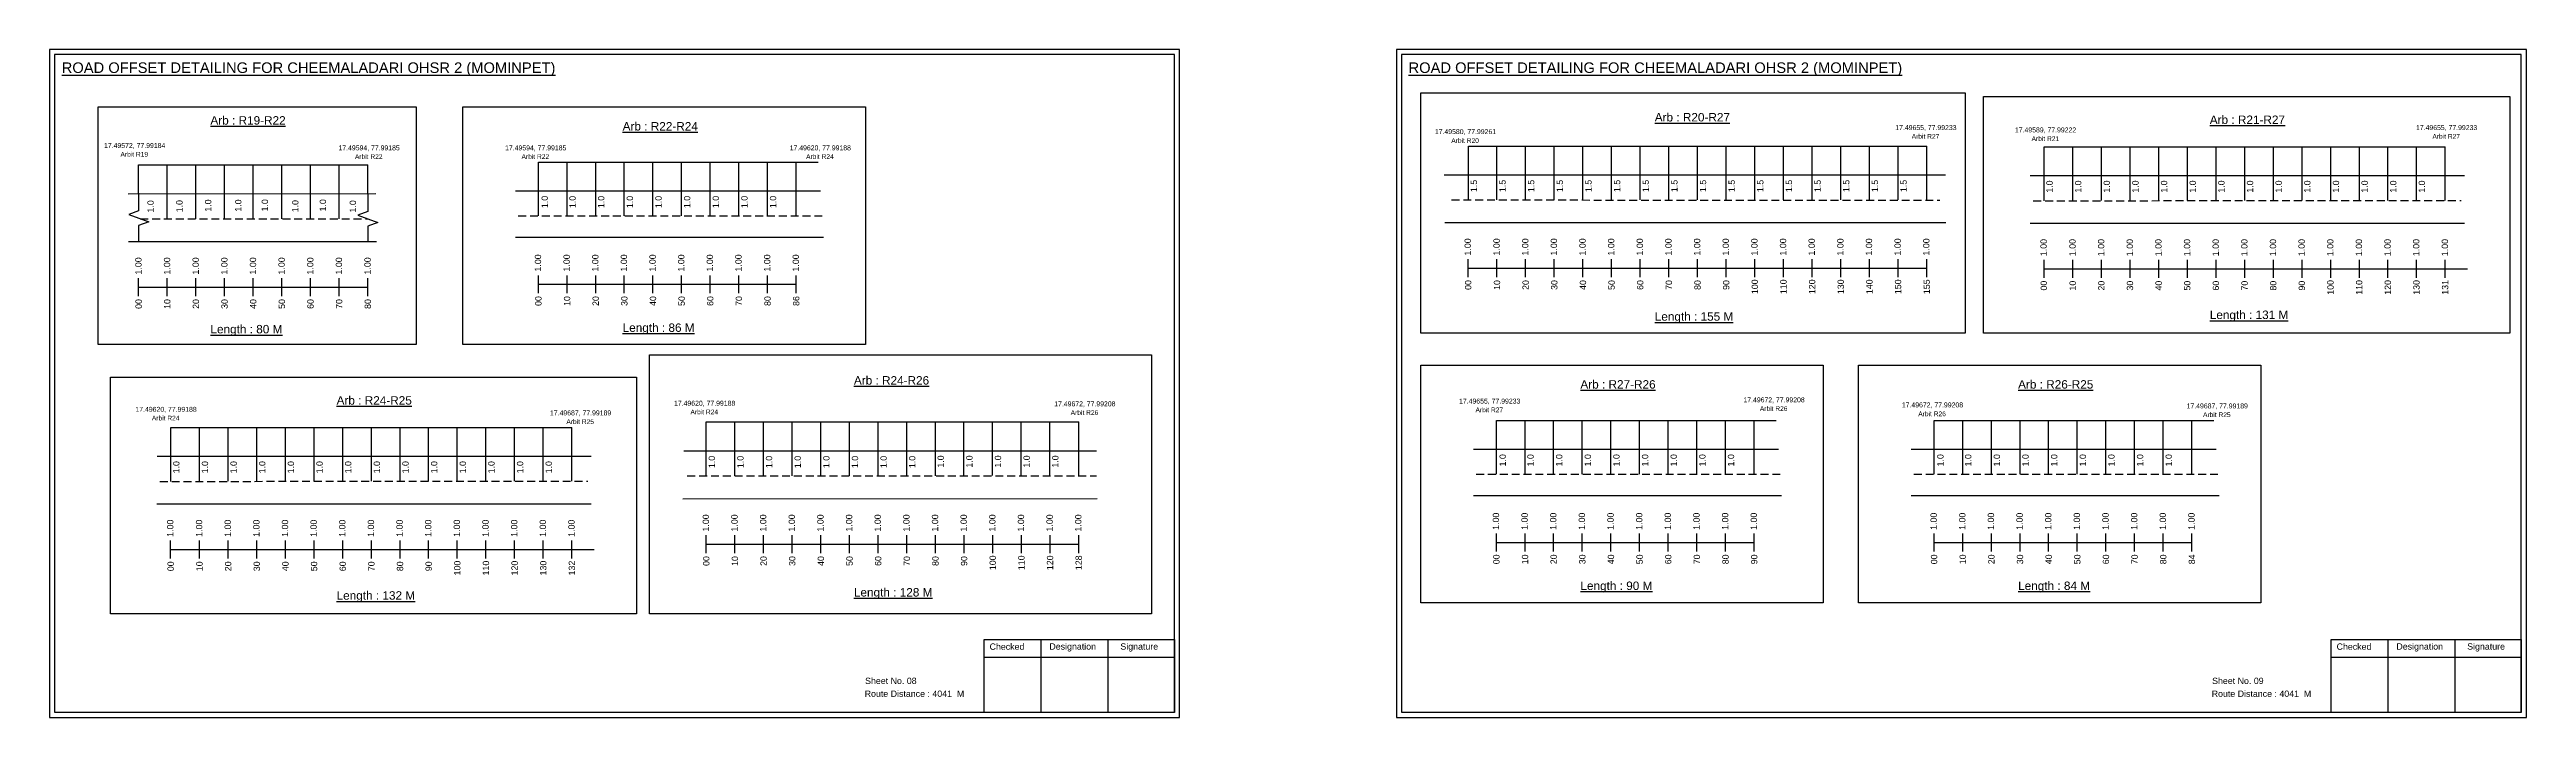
# Model space of a CAD drawing. Header units: inches. Extents: x 1943 to 8965, y 112 to 3168.
# Drawn here: x 7126 to 8301, y 115 to 432 of the extents above; entities that cross this region are included whole.
import ezdxf

# ---------------------------------------------------------------- set-up
doc = ezdxf.new("R2010")
doc.units = ezdxf.units.IN
doc.header["$MEASUREMENT"] = 0
doc.linetypes.add('DASHED2', pattern=[0.375, 0.25, -0.125])
for name, color, linetype in [('PDF_Geometry', 7, 'Continuous'), ('PDF_Text', 5, 'Continuous'), ('pipe', 5, 'Continuous')]:
    doc.layers.add(name, color=color, linetype=linetype)
doc.styles.add('PDF Arial', font='arial.ttf')
doc.styles.get("Standard").update_dxf_attribs({"font": 'arial.ttf'})

msp = doc.modelspace()

# ---------------------------------------------------------------- linework, layer by layer
at = {"color": 5}
for p, q in [((7167.8, 376.9), (7276.6, 376.9)), ((7357.6, 378.2), (7490.4, 378.2)), ((7799.1, 385.8), (8016.7, 385.8)), ((8072.5, 385.5), (8262.9, 385.5)), ((7183.1, 252.4), (7373.5, 252.4)), ((7437.3, 255), (7614.1, 255)), ((7812.4, 255.7), (7945.2, 255.7)), ((8020.2, 255.7), (8153, 255.7))]:
    msp.add_line(p, q, dxfattribs=at)
for p, q in [((7167.8, 363.2), (7167.8, 376.9)), ((7181.4, 351.3), (7181.4, 376.9)), ((7195, 351.3), (7195, 376.9)), ((7208.6, 351.3), (7208.6, 376.9)), ((7222.2, 351.3), (7222.2, 376.9)), ((7235.8, 351.3), (7235.8, 376.9)), ((7249.4, 351.3), (7249.4, 376.9)), ((7263, 351.3), (7263, 376.9)), ((7276.6, 363.2), (7276.6, 376.9)), ((7357.6, 352.7), (7357.6, 378.2)), ((7371.2, 352.7), (7371.2, 378.2)), ((7384.8, 352.7), (7384.8, 378.2)), ((7398.4, 352.7), (7398.4, 378.2)), ((7412, 352.7), (7412, 378.2)), ((7425.6, 352.7), (7425.6, 378.2)), ((7439.2, 352.7), (7439.2, 378.2)), ((7452.8, 352.7), (7452.8, 378.2)), ((7466.4, 352.7), (7466.4, 378.2)), ((7480, 352.7), (7480, 378.2)), ((7799.1, 360.3), (7799.1, 385.8)), ((7812.7, 360.3), (7812.7, 385.8)), ((7826.3, 360.3), (7826.3, 385.8)), ((7839.9, 360.3), (7839.9, 385.8)), ((7853.5, 360.3), (7853.5, 385.8)), ((7867.1, 360.3), (7867.1, 385.8)), ((7880.7, 360.3), (7880.7, 385.8)), ((7894.3, 360.3), (7894.3, 385.8)), ((7907.9, 360.3), (7907.9, 385.8)), ((7921.5, 360.3), (7921.5, 385.8)), ((7935.1, 360.3), (7935.1, 385.8)), ((7948.7, 360.3), (7948.7, 385.8)), ((7962.3, 360.3), (7962.3, 385.8)), ((7975.9, 360.3), (7975.9, 385.8)), ((7989.5, 360.3), (7989.5, 385.8)), ((8003.1, 360.3), (8003.1, 385.8)), ((8016.7, 360.3), (8016.7, 385.8)), ((8072.5, 359.9), (8072.5, 385.5)), ((8086.1, 360), (8086.1, 385.5)), ((8099.7, 360), (8099.7, 385.5)), ((8113.3, 360), (8113.3, 385.5)), ((8126.9, 360), (8126.9, 385.5)), ((8140.5, 360), (8140.5, 385.5)), ((8154.1, 360), (8154.1, 385.5)), ((8167.7, 360), (8167.7, 385.5)), ((8181.3, 360), (8181.3, 385.5)), ((8194.9, 360), (8194.9, 385.5)), ((8208.5, 360), (8208.5, 385.5)), ((8222.1, 360), (8222.1, 385.5)), ((8235.7, 360), (8235.7, 385.5)), ((8249.3, 360), (8249.3, 385.5)), ((8262.9, 360), (8262.9, 385.5)), ((7346.7, 364.6), (7491.5, 364.6)), ((7787.6, 372.2), (8025.6, 372.2)), ((8065.9, 371.9), (8272, 371.9)), ((7162.8, 363.2), (7280.5, 363.3)), ((7492.9, 342.4), (7346.7, 342.4)), ((7787.9, 349.5), (8025.8, 349.5)), ((8065.8, 349.3), (8272, 349.2)), ((7163, 340.5), (7280.8, 340.5)), ((7183.1, 226.8), (7183.1, 252.4)), ((7196.7, 226.9), (7196.7, 252.4)), ((7210.3, 226.9), (7210.3, 252.4)), ((7223.9, 226.9), (7223.9, 252.4)), ((7237.5, 226.9), (7237.5, 252.4)), ((7251.1, 226.9), (7251.1, 252.4)), ((7264.7, 226.9), (7264.7, 252.4)), ((7278.3, 226.9), (7278.3, 252.4)), ((7291.9, 226.9), (7291.9, 252.4)), ((7305.5, 226.9), (7305.5, 252.4)), ((7319.1, 226.9), (7319.1, 252.4)), ((7332.7, 226.9), (7332.7, 252.4)), ((7346.3, 226.9), (7346.3, 252.4)), ((7359.9, 226.9), (7359.9, 252.4)), ((7373.5, 226.9), (7373.5, 252.4)), ((7437.3, 229.4), (7437.3, 255)), ((7450.9, 229.4), (7450.9, 255)), ((7464.5, 229.4), (7464.5, 255)), ((7478.1, 229.4), (7478.1, 255)), ((7491.7, 229.4), (7491.7, 255)), ((7505.3, 229.4), (7505.3, 255)), ((7518.9, 229.4), (7518.9, 255)), ((7532.5, 229.4), (7532.5, 255)), ((7546.1, 229.4), (7546.1, 255)), ((7559.6, 229.6), (7559.6, 255.1)), ((7573.2, 229.6), (7573.2, 255.1)), ((7586.8, 229.6), (7586.8, 255.1)), ((7600.4, 229.6), (7600.4, 255.1)), ((7614.1, 229.4), (7614.1, 255)), ((7812.4, 230.2), (7812.4, 255.7)), ((7826, 230.2), (7826, 255.7)), ((7839.6, 230.2), (7839.6, 255.7)), ((7853.2, 230.2), (7853.2, 255.7)), ((7866.8, 230.2), (7866.8, 255.7)), ((7880.4, 230.2), (7880.4, 255.7)), ((7894, 230.2), (7894, 255.7)), ((7907.6, 230.2), (7907.6, 255.7)), ((7921.2, 230.2), (7921.2, 255.7)), ((7934.8, 230.2), (7934.8, 255.7)), ((8020.2, 230.2), (8020.2, 255.7)), ((8033.8, 230.2), (8033.8, 255.7)), ((8047.4, 230.2), (8047.4, 255.7)), ((8061, 230.2), (8061, 255.7)), ((8074.6, 230.2), (8074.6, 255.7)), ((8088.2, 230.2), (8088.2, 255.7)), ((8101.8, 230.2), (8101.8, 255.7)), ((8115.4, 230.2), (8115.4, 255.7)), ((8129, 230.2), (8129, 255.7)), ((8142.6, 230.2), (8142.6, 255.7)), ((7176.6, 238.8), (7382.7, 238.8)), ((7426.6, 241.3), (7622.5, 241.3)), ((7801.5, 242.1), (7946.3, 242.1)), ((8009.3, 242.1), (8154.1, 242.1)), ((7176.5, 216.2), (7382.6, 216.1)), ((7426.1, 218.6), (7622.9, 218.7)), ((7947.7, 219.9), (7801.5, 219.9)), ((8155.5, 219.9), (8009.3, 219.9))]:
    msp.add_line(p, q)
at = {"linetype": 'DASHED2', "ltscale": 15}
for p, q in [((7791.1, 360.3), (8022.9, 360.1)), ((8067.3, 359.9), (8270.5, 360)), ((7168.6, 351.3), (7276.6, 351.3)), ((7348, 352.7), (7492.4, 352.7)), ((7177.9, 226.8), (7381.1, 226.9)), ((7428.3, 229.4), (7622.6, 229.4)), ((7802.8, 230.2), (7947.1, 230.2)), ((8010.6, 230.2), (8154.9, 230.2))]:
    msp.add_line(p, q, dxfattribs=at)
at = {"color": 217, "true_color": 0x93278f}
for p, q in [((7799, 323.6), (7799, 332.2)), ((7812.7, 323.6), (7812.7, 332.2)), ((7826.3, 323.6), (7826.3, 332.2)), ((7839.9, 323.6), (7839.9, 332.2)), ((7853.5, 323.6), (7853.5, 332.2)), ((7867.1, 323.6), (7867.1, 332.2)), ((7880.7, 323.6), (7880.7, 332.2)), ((7894.3, 323.6), (7894.3, 332.2)), ((7907.9, 323.6), (7907.9, 332.2)), ((7921.5, 323.6), (7921.5, 332.2)), ((7935.1, 323.6), (7935.1, 332.2)), ((7948.7, 323.6), (7948.7, 332.2)), ((7962.3, 323.6), (7962.3, 332.2)), ((7975.9, 323.6), (7975.9, 332.2)), ((7989.5, 323.6), (7989.5, 332.2)), ((8003.1, 323.6), (8003.1, 332.2)), ((8016.7, 323.6), (8016.7, 332.2)), ((8072.4, 323.3), (8072.4, 331.9)), ((8086.1, 323.3), (8086.1, 331.9)), ((8099.7, 323.3), (8099.7, 331.9)), ((8113.3, 323.3), (8113.3, 331.9)), ((8126.9, 323.3), (8126.9, 331.9)), ((8140.5, 323.3), (8140.5, 331.9)), ((8154.1, 323.3), (8154.1, 331.9)), ((8167.7, 323.3), (8167.7, 331.9)), ((8181.3, 323.3), (8181.3, 331.9)), ((8194.9, 323.3), (8194.9, 331.9)), ((8208.5, 323.3), (8208.5, 331.9)), ((8222.1, 323.3), (8222.1, 331.9)), ((8235.7, 323.3), (8235.7, 331.9)), ((8249.3, 323.3), (8249.3, 331.9)), ((8262.9, 323.3), (8262.9, 331.9)), ((7167.8, 314.6), (7167.8, 323.2)), ((7167.8, 318.9), (7276.6, 318.9)), ((7181.4, 314.6), (7181.4, 323.2)), ((7195, 314.6), (7195, 323.2)), ((7208.6, 314.6), (7208.6, 323.2)), ((7222.2, 314.6), (7222.2, 323.2)), ((7235.8, 314.6), (7235.8, 323.2)), ((7249.4, 314.6), (7249.4, 323.2)), ((7263, 314.6), (7263, 323.2)), ((7276.6, 314.6), (7276.6, 323.2)), ((7357.6, 316), (7357.6, 324.5)), ((7357.6, 320.3), (7480, 320.3)), ((7371.2, 316), (7371.2, 324.5)), ((7384.8, 316), (7384.8, 324.5)), ((7398.4, 316), (7398.4, 324.5)), ((7412, 316), (7412, 324.5)), ((7425.6, 316), (7425.6, 324.5)), ((7439.2, 316), (7439.2, 324.5)), ((7452.8, 316), (7452.8, 324.5)), ((7466.4, 316), (7466.4, 324.5)), ((7480, 316), (7480, 324.5)), ((7799.1, 327.9), (8016.7, 327.9)), ((8072.4, 327.6), (8273.4, 327.6)), ((7437.3, 192.7), (7437.3, 201.3)), ((7450.9, 192.7), (7450.9, 201.3)), ((7464.5, 192.7), (7464.5, 201.3)), ((7478.1, 192.7), (7478.1, 201.3)), ((7491.7, 192.7), (7491.7, 201.3)), ((7505.3, 192.7), (7505.3, 201.3)), ((7518.9, 192.7), (7518.9, 201.3)), ((7532.5, 192.7), (7532.5, 201.3)), ((7546.1, 192.7), (7546.1, 201.3)), ((7559.7, 192.7), (7559.7, 201.3)), ((7573.3, 192.7), (7573.3, 201.3)), ((7586.9, 192.7), (7586.9, 201.3)), ((7600.5, 192.7), (7600.5, 201.3)), ((7614.1, 192.7), (7614.1, 201.3)), ((7812.4, 193.5), (7812.4, 202.1)), ((7826, 193.5), (7826, 202.1)), ((7839.6, 193.5), (7839.6, 202.1)), ((7853.2, 193.5), (7853.2, 202.1)), ((7866.8, 193.5), (7866.8, 202.1)), ((7880.4, 193.5), (7880.4, 202.1)), ((7894, 193.5), (7894, 202.1)), ((7907.6, 193.5), (7907.6, 202.1)), ((7921.2, 193.5), (7921.2, 202.1)), ((7934.8, 193.5), (7934.8, 202.1)), ((8020.2, 193.5), (8020.2, 202.1)), ((8033.8, 193.5), (8033.8, 202.1)), ((8047.4, 193.5), (8047.4, 202.1)), ((8061, 193.5), (8061, 202.1)), ((8074.6, 193.5), (8074.6, 202.1)), ((8088.2, 193.5), (8088.2, 202.1)), ((8101.8, 193.5), (8101.8, 202.1)), ((8115.4, 193.5), (8115.4, 202.1)), ((8129, 193.5), (8129, 202.1)), ((8142.6, 193.5), (8142.6, 202.1)), ((7183, 190.2), (7183, 198.8)), ((7183, 194.5), (7384.1, 194.5)), ((7196.7, 190.2), (7196.7, 198.8)), ((7210.3, 190.2), (7210.3, 198.8)), ((7223.9, 190.2), (7223.9, 198.8)), ((7237.5, 190.2), (7237.5, 198.8)), ((7251.1, 190.2), (7251.1, 198.8)), ((7264.7, 190.2), (7264.7, 198.8)), ((7278.3, 190.2), (7278.3, 198.8)), ((7291.9, 190.2), (7291.9, 198.8)), ((7305.5, 190.2), (7305.5, 198.8)), ((7319.1, 190.2), (7319.1, 198.8)), ((7332.7, 190.2), (7332.7, 198.8)), ((7346.3, 190.2), (7346.3, 198.8)), ((7359.9, 190.2), (7359.9, 198.8)), ((7373.5, 190.2), (7373.5, 198.8)), ((7437.3, 197), (7614.1, 197.1)), ((7812.4, 197.8), (7934.8, 197.8)), ((8020.2, 197.8), (8142.6, 197.8))]:
    msp.add_line(p, q, dxfattribs=at)
for points in [[(7148.6, 404.4), (7299.5, 404.4), (7299.5, 291.7), (7148.6, 291.7)], [(7321.8, 404.4), (7512.9, 404.4), (7512.9, 291.7), (7321.8, 291.7)], [(7776.6, 411), (8035, 411), (8035, 297.1), (7776.6, 297.1)], [(8043.7, 409.4), (8293.6, 409.4), (8293.6, 297.1), (8043.7, 297.1)], [(7154.4, 276.3), (7404.2, 276.3), (7404.2, 164), (7154.4, 164)], [(7776.6, 281.9), (7967.6, 281.9), (7967.6, 169.2), (7776.6, 169.2)], [(7984.4, 281.9), (8175.4, 281.9), (8175.4, 169.2), (7984.4, 169.2)]]:
    msp.add_lwpolyline(points, close=True)
at = {"linetype": 'Continuous'}
for points in [[(7167.8, 363.5), (7167.8, 355.1), (7163.1, 353.3), (7172.6, 349.9), (7167.8, 348.2), (7167.8, 340.8)], [(7276.6, 363.2), (7276.6, 354.8), (7271.9, 353.1), (7281.4, 349.6), (7276.6, 347.9), (7276.6, 340.5)]]:
    msp.add_lwpolyline(points, dxfattribs=at)
at = {"layer": 'PDF_Geometry'}
for points in [[(7125.5, 431.6), (7125.5, 114.9), (7662, 114.9), (7662, 431.6)], [(7127.8, 429.3), (7127.8, 117.3), (7659.6, 117.3), (7659.6, 429.3)], [(7765, 431.6), (7765, 114.9), (8301.4, 114.9), (8301.4, 431.6)], [(7767.3, 429.3), (7767.3, 117.3), (8299, 117.3), (8299, 429.3)]]:
    msp.add_lwpolyline(points, close=True, dxfattribs=at)
at = {"layer": 'PDF_Geometry', "color": 242, "true_color": 0xcc1f26}
for points in [[(7659.6, 117.2), (7569.2, 117.2), (7569.2, 151.8), (7659.6, 151.8)], [(8299, 117.2), (8208.7, 117.2), (8208.7, 151.8), (8299, 151.8)]]:
    msp.add_lwpolyline(points, close=True, dxfattribs=at)
for points in [[(7569.2, 143.4), (7659.6, 143.4)], [(7596.2, 151.8), (7596.2, 117.2)], [(7627.9, 151.8), (7627.9, 117.2)], [(8208.7, 143.4), (8299, 143.4)], [(8235.7, 151.8), (8235.7, 117.2)], [(8267.4, 151.8), (8267.4, 117.2)]]:
    msp.add_lwpolyline(points, dxfattribs=at)
at = {"layer": 'pipe', "color": 0}
msp.add_lwpolyline([(7410.4, 286.8), (7648.7, 286.8), (7648.7, 164), (7410.4, 164)], close=True, dxfattribs=at)

# ---------------------------------------------------------------- texts
at = {"color": 242, "true_color": 0xcd2027}
for s, height, p in [('%%UROAD OFFSET DETAILING FOR CHEEMALADARI OHSR 2 (MOMINPET)', 5, (7131.3, 420.5)), ('%%UROAD OFFSET DETAILING FOR CHEEMALADARI OHSR 2 (MOMINPET)', 5, (7770.7, 420.5)), ('%%UArb : R19-R22', 4, (7201.9, 396)), ('%%UArb : R20-R27', 4, (7887.6, 397.5)), ('%%UArb : R21-R27', 4, (8151.1, 396.3)), ('%%UArb : R22-R24', 4, (7397.6, 393.2)), ('%%ULength : 155 M', 4, (7887.6, 303)), ('%%ULength : 131 M', 4, (8151.1, 303.8)), ('%%ULength : 80 M', 4, (7201.9, 297)), ('%%ULength : 86 M', 4, (7397.6, 297.7)), ('%%UArb : R24-R26', 4, (7507.4, 272.7)), ('%%UArb : R27-R26', 4, (7852.3, 270.8)), ('%%UArb : R26-R25', 4, (8060.1, 270.8)), ('%%UArb : R24-R25', 4, (7261.8, 263.2)), ('%%ULength : 128 M', 4, (7507.4, 172.2)), ('%%ULength : 90 M', 4, (7852.3, 175.3)), ('%%ULength : 84 M', 4, (8060.1, 175.3)), ('%%ULength : 132 M', 4, (7261.8, 170.7))]:
    msp.add_text(s, height=height, dxfattribs=at).set_placement(p)
at = {"color": 5}
for s, height, p in [('17.49580, 77.99261', 2.34, (7783.2, 391.5)), ('Arbit R20', 2.25, (7791, 387.3)), ('17.49655, 77.99233', 2.34, (8001.8, 393.4)), ('Arbit R27', 2.25, (8009.6, 389.3)), ('17.49589, 77.99222', 2.34, (8058.6, 392.3)), ('Arbit R21', 2.25, (8066.5, 388.2)), ('17.49655, 77.99233', 2.34, (8249, 393.4)), ('Arbit R27', 2.25, (8256.8, 389.3)), ('17.49572, 77.99184', 2.34, (7151.4, 384.9)), ('Arbit R19', 2.25, (7159.2, 380.8)), ('17.49594, 77.99185', 2.34, (7262.7, 383.8)), ('Arbit R22', 2.25, (7270.5, 379.7)), ('17.49594, 77.99185', 2.34, (7341.8, 383.8)), ('Arbit R22', 2.25, (7349.6, 379.7)), ('17.49620, 77.99188', 2.34, (7476.9, 383.8)), ('Arbit R24', 2.25, (7484.7, 379.7)), ('17.49620, 77.99188', 2.34, (7166.3, 259.8)), ('17.49687, 77.99189', 2.34, (7363.1, 258.1)), ('17.49620, 77.99188', 2.34, (7422, 262.7)), ('Arbit R24', 2.25, (7429.8, 258.6)), ('17.49672, 77.99208', 2.34, (7602.5, 262.4)), ('Arbit R26', 2.25, (7610.3, 258.3)), ('17.49655, 77.99233', 2.34, (7794.7, 263.7)), ('Arbit R27', 2.25, (7802.5, 259.6)), ('17.49672, 77.99208', 2.34, (7929.7, 264.3)), ('Arbit R26', 2.25, (7937.5, 260.2)), ('17.49672, 77.99208', 2.34, (8004.9, 261.9)), ('Arbit R26', 2.25, (8012.7, 257.7)), ('17.49687, 77.99189', 2.34, (8140.1, 261.4)), ('Arbit R25', 2.25, (8147.9, 257.3)), ('Arbit R24', 2.25, (7174.1, 255.7)), ('Arbit R25', 2.25, (7370.9, 254))]:
    msp.add_text(s, height=height, dxfattribs=at).set_placement(p)
for s, p in [('1.5', (7803.2, 364)), ('1.5', (7816.8, 364)), ('1.5', (7830.4, 364)), ('1.5', (7844, 364)), ('1.5', (7857.6, 364)), ('1.5', (7871.2, 364)), ('1.5', (7884.8, 364)), ('1.5', (7898.4, 364)), ('1.5', (7912, 364)), ('1.5', (7925.6, 364)), ('1.5', (7939.2, 364)), ('1.5', (7952.8, 364)), ('1.5', (7966.4, 364)), ('1.5', (7980, 364)), ('1.5', (7993.6, 364)), ('1.5', (8007.2, 364)), ('1.0', (8076.5, 363.7)), ('1.0', (8090.1, 363.7)), ('1.0', (8103.7, 363.7)), ('1.0', (8117.3, 363.7)), ('1.0', (8130.9, 363.7)), ('1.0', (8144.5, 363.7)), ('1.0', (8158.1, 363.7)), ('1.0', (8171.7, 363.7)), ('1.0', (8185.3, 363.7)), ('1.0', (8198.9, 363.7)), ('1.0', (8212.5, 363.7)), ('1.0', (8226.1, 363.7)), ('1.0', (8239.7, 363.7)), ('1.0', (8253.3, 363.7)), ('1.0', (7175, 354.3)), ('1.0', (7188.7, 354.4)), ('1.0', (7202.3, 354.7)), ('1.0', (7216.6, 354.7)), ('1.0', (7229.2, 354.8)), ('1.0', (7243.7, 354.4)), ('1.0', (7256.8, 354.8)), ('1.0', (7271, 354.3)), ('1.0', (7362.1, 356.4)), ('1.0', (7375.3, 356.4)), ('1.0', (7388.9, 356.4)), ('1.0', (7402.5, 356.4)), ('1.0', (7416.1, 356.4)), ('1.0', (7429.7, 356.4)), ('1.0', (7443.3, 356.4)), ('1.0', (7456.9, 356.4)), ('1.0', (7470.5, 356.4)), ('1.0', (7187.2, 230.6)), ('1.0', (7200.8, 230.6)), ('1.0', (7214.4, 230.6)), ('1.0', (7228, 230.6)), ('1.0', (7241.6, 230.6)), ('1.0', (7255.2, 230.6)), ('1.0', (7268.8, 230.6)), ('1.0', (7282.4, 230.6)), ('1.0', (7296, 230.6)), ('1.0', (7309.6, 230.6)), ('1.0', (7323.2, 230.6)), ('1.0', (7336.8, 230.6)), ('1.0', (7350.4, 230.6)), ('1.0', (7364, 230.6)), ('1.0', (7441.4, 233.1)), ('1.0', (7455, 233.1)), ('1.0', (7468.6, 233.1)), ('1.0', (7482.2, 233.1)), ('1.0', (7495.8, 233.1)), ('1.0', (7509.4, 233.1)), ('1.0', (7523, 233.1)), ('1.0', (7536.6, 233.1)), ('1.0', (7550.1, 233.3)), ('1.0', (7563.7, 233.3)), ('1.0', (7577.3, 233.3)), ('1.0', (7590.9, 233.3)), ('1.0', (7604.5, 233.3)), ('1.0', (7816.9, 233.9)), ('1.0', (7830.1, 233.9)), ('1.0', (7843.7, 233.9)), ('1.0', (7857.3, 233.9)), ('1.0', (7870.9, 233.9)), ('1.0', (7884.5, 233.9)), ('1.0', (7898.1, 233.9)), ('1.0', (7911.7, 233.9)), ('1.0', (7925.3, 233.9)), ('1.0', (8024.7, 233.9)), ('1.0', (8037.9, 233.9)), ('1.0', (8051.5, 233.9)), ('1.0', (8065.1, 233.9)), ('1.0', (8078.7, 233.9)), ('1.0', (8092.3, 233.9)), ('1.0', (8105.9, 233.9)), ('1.0', (8119.5, 233.9)), ('1.0', (8133.1, 233.9))]:
    msp.add_text(s, height=3, rotation=90).set_placement(p)
at = {"color": 217, "true_color": 0x93278f}
for s, p in [('1.00', (7800.3, 333.9)), ('1.00', (7814, 333.9)), ('1.00', (7827.6, 333.9)), ('1.00', (7841.2, 333.9)), ('1.00', (7854.8, 333.9)), ('1.00', (7868.4, 333.9)), ('1.00', (7882, 333.9)), ('1.00', (7895.6, 333.9)), ('1.00', (7909.2, 333.9)), ('1.00', (7922.8, 333.9)), ('1.00', (7936.4, 333.9)), ('1.00', (7950, 333.9)), ('1.00', (7963.6, 333.9)), ('1.00', (7977.2, 333.9)), ('1.00', (7990.8, 333.9)), ('1.00', (8004.4, 333.9)), ('1.00', (8018, 333.9)), ('1.00', (8073.7, 333.6)), ('1.00', (8087.4, 333.6)), ('1.00', (8101, 333.6)), ('1.00', (8114.6, 333.6)), ('1.00', (8128.2, 333.6)), ('1.00', (8141.8, 333.6)), ('1.00', (8155.4, 333.6)), ('1.00', (8169, 333.6)), ('1.00', (8182.6, 333.6)), ('1.00', (8196.2, 333.6)), ('1.00', (8209.8, 333.6)), ('1.00', (8223.4, 333.6)), ('1.00', (8237, 333.6)), ('1.00', (8250.6, 333.6)), ('1.00', (8264.2, 333.6)), ('1.00', (7169.2, 324.9)), ('1.00', (7182.8, 324.9)), ('1.00', (7196.4, 324.9)), ('1.00', (7210, 324.9)), ('1.00', (7223.6, 324.9)), ('1.00', (7237.2, 324.9)), ('1.00', (7250.8, 324.9)), ('1.00', (7264.4, 324.9)), ('1.00', (7278, 324.9)), ('1.00', (7358.9, 326.3)), ('1.00', (7372.5, 326.3)), ('1.00', (7386.1, 326.3)), ('1.00', (7399.7, 326.3)), ('1.00', (7413.3, 326.3)), ('1.00', (7426.9, 326.3)), ('1.00', (7440.5, 326.3)), ('1.00', (7454.1, 326.3)), ('1.00', (7467.7, 326.3)), ('1.00', (7481.3, 326.3)), ('00', (7800.5, 317.6)), ('10', (7814.2, 317.6)), ('20', (7827.8, 317.6)), ('30', (7841.4, 317.6)), ('40', (7855, 317.6)), ('50', (7868.6, 317.6)), ('60', (7882.2, 317.6)), ('70', (7895.8, 317.6)), ('80', (7909.4, 317.6)), ('90', (7923, 317.6)), ('100', (7936.6, 315.6)), ('110', (7950.2, 315.6)), ('120', (7963.8, 315.6)), ('130', (7977.4, 315.6)), ('140', (7991, 315.6)), ('150', (8004.6, 315.6)), ('155', (8018.2, 315.6)), ('00', (8073.8, 317.3)), ('10', (8087.5, 317.3)), ('20', (8101.1, 317.3)), ('30', (8114.7, 317.3)), ('40', (8128.3, 317.3)), ('50', (8141.9, 317.3)), ('60', (8155.5, 317.3)), ('70', (8169.1, 317.3)), ('80', (8182.7, 317.3)), ('90', (8196.3, 317.3)), ('100', (8209.9, 315.3)), ('110', (8223.5, 315.3)), ('120', (8237.1, 315.3)), ('130', (8250.7, 315.3)), ('131', (8264.3, 315.3)), ('00', (7169.3, 308.6)), ('10', (7182.9, 308.6)), ('20', (7196.5, 308.6)), ('30', (7210.1, 308.6)), ('40', (7223.7, 308.6)), ('50', (7237.3, 308.6)), ('60', (7250.9, 308.6)), ('70', (7264.5, 308.6)), ('80', (7278.1, 308.6)), ('00', (7359.1, 310)), ('10', (7372.7, 310)), ('20', (7386.3, 310)), ('30', (7399.9, 310)), ('40', (7413.5, 310)), ('50', (7427.1, 310)), ('60', (7440.7, 310)), ('70', (7454.3, 310)), ('80', (7467.9, 310)), ('86', (7481.5, 310)), ('1.00', (7813.7, 203.8)), ('1.00', (7827.3, 203.8)), ('1.00', (7840.9, 203.8)), ('1.00', (7854.5, 203.8)), ('1.00', (7868.1, 203.8)), ('1.00', (7881.7, 203.8)), ('1.00', (7895.3, 203.8)), ('1.00', (7908.9, 203.8)), ('1.00', (7922.5, 203.8)), ('1.00', (7936.1, 203.8)), ('1.00', (8021.5, 203.8)), ('1.00', (8035.1, 203.8)), ('1.00', (8048.7, 203.8)), ('1.00', (8062.3, 203.8)), ('1.00', (8075.9, 203.8)), ('1.00', (8089.5, 203.8)), ('1.00', (8103.1, 203.8)), ('1.00', (8116.7, 203.8)), ('1.00', (8130.3, 203.8)), ('1.00', (8143.9, 203.8)), ('1.00', (7184.3, 200.5)), ('1.00', (7198, 200.5)), ('1.00', (7211.6, 200.5)), ('1.00', (7225.2, 200.5)), ('1.00', (7238.8, 200.5)), ('1.00', (7252.4, 200.5)), ('1.00', (7266, 200.5)), ('1.00', (7279.6, 200.5)), ('1.00', (7293.2, 200.5)), ('1.00', (7306.8, 200.5)), ('1.00', (7320.4, 200.5)), ('1.00', (7334, 200.5)), ('1.00', (7347.6, 200.5)), ('1.00', (7361.2, 200.5)), ('1.00', (7374.8, 200.5)), ('1.00', (7438.6, 203)), ('1.00', (7452.2, 203)), ('1.00', (7465.8, 203)), ('1.00', (7479.4, 203)), ('1.00', (7493, 203)), ('1.00', (7506.6, 203)), ('1.00', (7520.2, 203)), ('1.00', (7533.8, 203)), ('1.00', (7547.4, 203)), ('1.00', (7561, 203)), ('1.00', (7574.6, 203)), ('1.00', (7588.2, 203)), ('1.00', (7601.8, 203)), ('1.00', (7615.4, 203)), ('00', (7184.5, 184.2)), ('10', (7198.2, 184.2)), ('20', (7211.8, 184.2)), ('30', (7225.4, 184.2)), ('40', (7239, 184.2)), ('50', (7252.6, 184.2)), ('60', (7266.2, 184.2)), ('70', (7279.8, 184.2)), ('80', (7293.4, 184.2)), ('90', (7307, 184.2)), ('100', (7320.6, 182.2)), ('110', (7334.2, 182.2)), ('120', (7347.8, 182.2)), ('130', (7361.4, 182.2)), ('132', (7375, 182.2)), ('00', (7438.8, 186.7)), ('10', (7452.4, 186.7)), ('20', (7466, 186.7)), ('30', (7479.6, 186.7)), ('40', (7493.2, 186.7)), ('50', (7506.8, 186.7)), ('60', (7520.4, 186.7)), ('70', (7534, 186.7)), ('80', (7547.6, 186.7)), ('90', (7561.2, 186.7)), ('100', (7574.8, 184.7)), ('110', (7588.4, 184.7)), ('120', (7602, 184.7)), ('128', (7615.6, 184.7)), ('00', (7813.9, 187.5)), ('10', (7827.5, 187.5)), ('20', (7841.1, 187.5)), ('30', (7854.7, 187.5)), ('40', (7868.3, 187.5)), ('50', (7881.9, 187.5)), ('60', (7895.5, 187.5)), ('70', (7909.1, 187.5)), ('80', (7922.7, 187.5)), ('90', (7936.3, 187.5)), ('00', (8021.7, 187.5)), ('10', (8035.3, 187.5)), ('20', (8048.9, 187.5)), ('30', (8062.5, 187.5)), ('40', (8076.1, 187.5)), ('50', (8089.7, 187.5)), ('60', (8103.3, 187.5)), ('70', (8116.9, 187.5)), ('80', (8130.5, 187.5)), ('84', (8144.1, 187.5))]:
    msp.add_text(s, height=3, rotation=90, dxfattribs=at).set_placement(p)
for s, p in [('Sheet No. 08', (7512.7, 130.7)), ('Sheet No. 09', (8152.2, 130.7)), ('Route Distance : 4041  M', (7512.5, 124.6)), ('Route Distance : 4041  M', (8152, 124.6))]:
    msp.add_text(s, height=3).set_placement(p)
at = {"layer": 'PDF_Text', "color": 7, "attachment_point": 7, "style": 'PDF Arial'}
for s, insert, char_height in [('Checked', (7571.8, 146.9), 3), ('Designation', (7600.2, 146.1), 3.001), ('Signature', (7633.9, 146.1), 3), ('Checked', (8211.3, 146.9), 3), ('Designation', (8239.7, 146.1), 3.001), ('Signature', (8273.3, 146.1), 3)]:
    msp.add_mtext(s, dxfattribs=dict(at, insert=insert, char_height=char_height))

doc.saveas('drawing.dxf')
